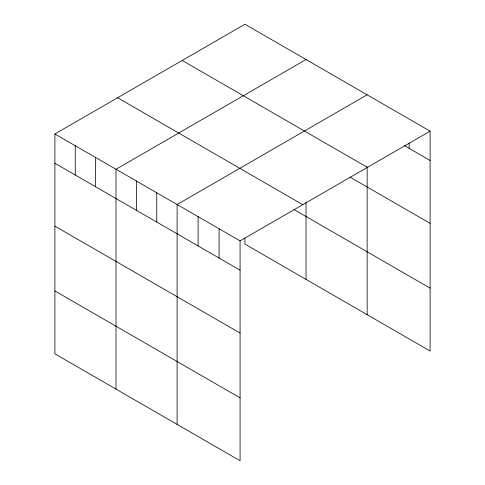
<?xml version="1.0" encoding="UTF-8"?>
<svg xmlns="http://www.w3.org/2000/svg" width="485" height="485" viewBox="0 0 485 485"><rect width="100%" height="100%" fill="white"/><g stroke="black" fill="none" stroke-linecap="round" stroke-linejoin="round"><path stroke-width="0.73" d="M430.11 131.168L240.075 240.881L240.075 460.75L54.89 353.832L54.89 133.963L244.925 24.25L430.11 131.168L430.11 351.037L244.925 244.119L244.925 238.129M306.035 59.534L116 169.247L116 389.115M367.145 94.817L177.11 204.531L177.11 424.399M404.532 145.688L430.11 160.456M182.214 60.455L367.4 167.373M349.958 177.073L430.11 223.349M117.6 97.758L302.785 204.676M293.94 209.526L430.11 288.145M54.89 133.963L240.075 240.881M54.89 163.257L240.075 270.169M54.89 226.143L240.075 333.062M54.89 290.939L240.075 397.858M409.122 143.081L409.122 148.337M367.145 166.779L367.145 314.68M306.035 202.36L306.035 279.402M219.087 228.762L219.087 258.056M198.098 216.649L198.098 245.937M156.74 192.769L156.74 222.057M136.37 181.008L136.37 210.296M95.63 157.486L95.63 186.773M75.26 145.724L75.26 175.012"/></g></svg>
